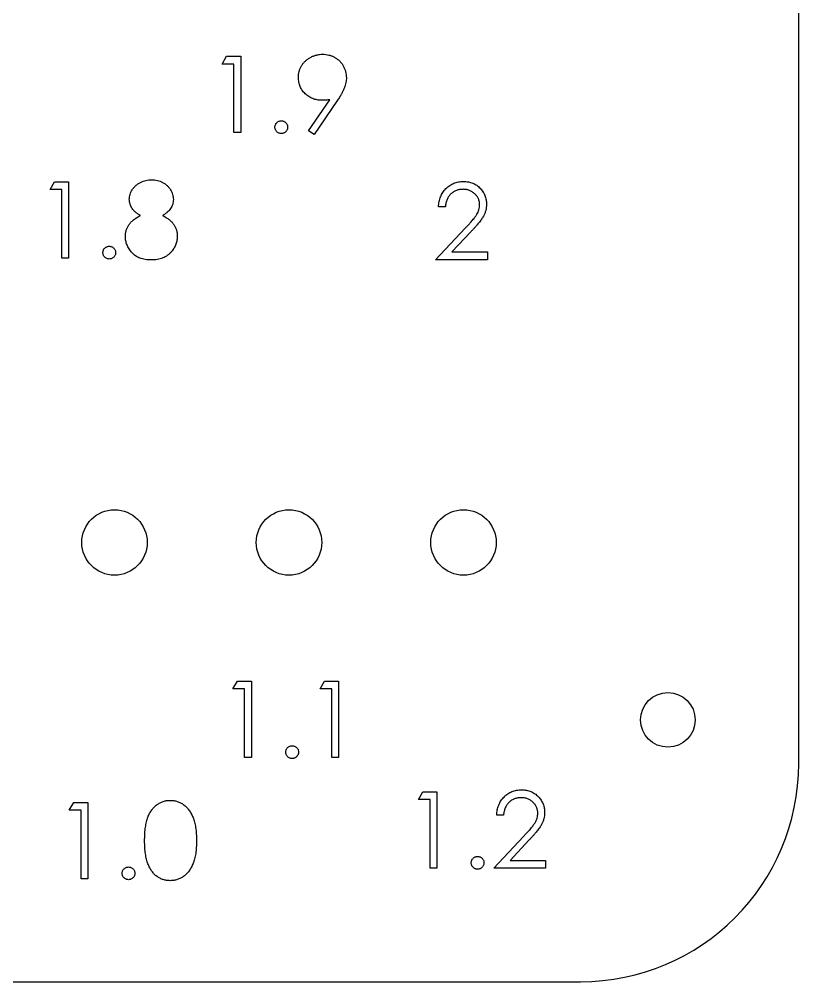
# Model space of a CAD drawing. Header units: millimetres. Extents: x -102 to 51, y -50 to 38.
# Drawn here: x 15.63 to 51.37, y -50.13 to -6.02 of the extents above; entities that cross this region are included whole.
import ezdxf

# ---------------------------------------------------------------- set-up
doc = ezdxf.new("R2010")
doc.units = ezdxf.units.MM

msp = doc.modelspace()

# ---------------------------------------------------------------- linework, layer by layer
at = {"color": 7, "linetype": 'Continuous', "lineweight": 25}
for p, q in [((51.371, -40.133), (51.371, 28.093)), ((24.933, -8.072), (25.138, -7.713)), ((25.138, -7.713), (25.786, -7.713)), ((25.786, -7.713), (25.786, -11.213)), ((25.471, -8.072), (24.933, -8.072)), ((25.471, -11.213), (25.471, -8.072)), ((28.9, -11.129), (29.873, -9.706)), ((30.229, -9.727), (29.151, -11.303)), ((25.786, -11.213), (25.471, -11.213)), ((29.151, -11.303), (28.9, -11.129)), ((17.045, -13.823), (17.25, -13.464)), ((17.25, -13.464), (17.897, -13.464)), ((17.897, -13.464), (17.897, -16.964)), ((17.583, -13.823), (17.045, -13.823)), ((17.583, -16.964), (17.583, -13.823)), ((35.171, -14.622), (34.856, -14.622)), ((34.722, -17.045), (36.079, -15.597)), ((36.347, -15.752), (35.471, -16.686)), ((35.471, -16.686), (37.1, -16.686)), ((37.1, -16.686), (37.1, -17.045)), ((17.897, -16.964), (17.583, -16.964)), ((37.1, -17.045), (34.722, -17.045)), ((25.43, -36.714), (25.635, -36.355)), ((25.635, -36.355), (26.282, -36.355)), ((26.282, -36.355), (26.282, -39.855)), ((29.424, -36.714), (29.629, -36.355)), ((29.629, -36.355), (30.276, -36.355)), ((30.276, -36.355), (30.276, -39.855)), ((25.968, -36.714), (25.43, -36.714)), ((25.968, -39.855), (25.968, -36.714)), ((29.962, -36.714), (29.424, -36.714)), ((29.962, -39.855), (29.962, -36.714)), ((26.282, -39.855), (25.968, -39.855)), ((30.276, -39.855), (29.962, -39.855)), ((33.932, -41.787), (34.138, -41.428)), ((34.138, -41.428), (34.785, -41.428)), ((34.785, -41.428), (34.785, -44.928)), ((34.471, -41.787), (33.932, -41.787)), ((34.471, -44.928), (34.471, -41.787)), ((17.928, -42.27), (18.133, -41.911)), ((18.466, -42.27), (17.928, -42.27)), ((18.133, -41.911), (18.78, -41.911)), ((18.466, -45.411), (18.466, -42.27)), ((18.78, -41.911), (18.78, -45.411)), ((37.836, -42.505), (37.522, -42.505)), ((37.387, -44.928), (38.745, -43.479)), ((39.013, -43.634), (38.137, -44.569)), ((34.785, -44.928), (34.471, -44.928)), ((39.766, -44.928), (37.387, -44.928)), ((38.137, -44.569), (39.766, -44.569)), ((39.766, -44.569), (39.766, -44.928)), ((18.78, -45.411), (18.466, -45.411)), ((-92.077, -50.133), (41.371, -50.133))]:
    msp.add_line(p, q, dxfattribs=at)
for centre, radius in [((20, -30), 1.5), ((28, -30), 1.5), ((36, -30), 1.5), ((45.371, -38.133), 1.25)]:
    msp.add_circle(centre, radius, dxfattribs=at)
msp.add_arc((41.371, -40.133), 10, 270, 0, dxfattribs=at)
for points, knots in [([(28.433, -8.696), (28.435, -8.647), (28.438, -8.551), (28.465, -8.41), (28.511, -8.277), (28.573, -8.153), (28.653, -8.038), (28.748, -7.934), (28.858, -7.843), (28.982, -7.765), (29.115, -7.703), (29.255, -7.656), (29.399, -7.629), (29.498, -7.626), (29.547, -7.624)], [0, 0, 0, 0, 0.085249, 0.167327, 0.248175, 0.328829, 0.409908, 0.490584, 0.572993, 0.658265, 0.744222, 0.82906, 0.913938, 1, 1, 1, 1]), ([(29.547, -7.624), (29.596, -7.626), (29.691, -7.629), (29.832, -7.656), (29.967, -7.7), (30.095, -7.762), (30.214, -7.839), (30.321, -7.931), (30.413, -8.038), (30.491, -8.158), (30.554, -8.286), (30.599, -8.42), (30.626, -8.558), (30.63, -8.652), (30.632, -8.699)], [0, 0, 0, 0, 0.0855321, 0.1690034, 0.2519432, 0.335682, 0.4194086, 0.5012649, 0.5837029, 0.6680004, 0.7519187, 0.8345977, 0.9165257, 1, 1, 1, 1]), ([(29.505, -9.733), (29.468, -9.732), (29.396, -9.73), (29.29, -9.715), (29.188, -9.693), (29.091, -9.659), (28.997, -9.617), (28.908, -9.565), (28.823, -9.504), (28.744, -9.435), (28.672, -9.358), (28.607, -9.277), (28.554, -9.19), (28.509, -9.1), (28.475, -9.005), (28.451, -8.906), (28.436, -8.802), (28.434, -8.732), (28.433, -8.696)], [0, 0, 0, 0, 0.066295, 0.130131, 0.192862, 0.25436, 0.31591, 0.377338, 0.440205, 0.504175, 0.568034, 0.630228, 0.690861, 0.751422, 0.811466, 0.87275, 0.935391, 1, 1, 1, 1]), ([(30.632, -8.699), (30.63, -8.736), (30.628, -8.81), (30.611, -8.924), (30.583, -9.039), (30.551, -9.137), (30.52, -9.218), (30.49, -9.281), (30.458, -9.348), (30.42, -9.418), (30.379, -9.491), (30.333, -9.568), (30.283, -9.647), (30.247, -9.7), (30.229, -9.727)], [0, 0, 0, 0, 0.09832, 0.199417, 0.305603, 0.416162, 0.474582, 0.537006, 0.603857, 0.67409, 0.749417, 0.828253, 0.912054, 1, 1, 1, 1]), ([(29.873, -9.706), (29.811, -9.714), (29.689, -9.729), (29.566, -9.731), (29.505, -9.733)], [0, 0, 0, 0, 0.507858, 1, 1, 1, 1]), ([(27.356, -10.967), (27.357, -10.947), (27.359, -10.908), (27.376, -10.853), (27.403, -10.803), (27.44, -10.759), (27.485, -10.721), (27.535, -10.694), (27.59, -10.678), (27.628, -10.676), (27.648, -10.675)], [0, 0, 0, 0, 0.129097, 0.252046, 0.373905, 0.501038, 0.628171, 0.751376, 0.872426, 1, 1, 1, 1]), ([(27.648, -11.258), (27.628, -11.257), (27.59, -11.255), (27.535, -11.238), (27.485, -11.211), (27.44, -11.174), (27.404, -11.129), (27.376, -11.079), (27.359, -11.024), (27.357, -10.986), (27.356, -10.967)], [0, 0, 0, 0, 0.127757, 0.249414, 0.372796, 0.500111, 0.62861, 0.750643, 0.873768, 1, 1, 1, 1]), ([(27.648, -10.675), (27.667, -10.676), (27.705, -10.678), (27.761, -10.694), (27.811, -10.722), (27.855, -10.759), (27.892, -10.803), (27.921, -10.853), (27.936, -10.909), (27.938, -10.947), (27.939, -10.967)], [0, 0, 0, 0, 0.127519, 0.249986, 0.371792, 0.49887, 0.625948, 0.748492, 0.870959, 1, 1, 1, 1]), ([(27.939, -10.967), (27.938, -10.986), (27.936, -11.024), (27.921, -11.079), (27.892, -11.129), (27.855, -11.174), (27.811, -11.211), (27.761, -11.238), (27.706, -11.255), (27.667, -11.257), (27.648, -11.258)], [0, 0, 0, 0, 0.1261777, 0.2488206, 0.37154, 0.4999837, 0.6272442, 0.7492255, 0.872298, 1, 1, 1, 1]), ([(20.679, -14.272), (20.681, -14.235), (20.684, -14.16), (20.711, -14.048), (20.754, -13.939), (20.813, -13.832), (20.887, -13.731), (20.975, -13.64), (21.075, -13.561), (21.188, -13.494), (21.309, -13.44), (21.437, -13.403), (21.569, -13.378), (21.659, -13.376), (21.705, -13.374)], [0, 0, 0, 0, 0.074058, 0.14887, 0.226668, 0.307735, 0.391157, 0.473929, 0.557928, 0.644989, 0.733364, 0.821092, 0.909287, 1, 1, 1, 1]), ([(21.705, -13.374), (21.75, -13.376), (21.837, -13.378), (21.966, -13.402), (22.09, -13.442), (22.207, -13.496), (22.317, -13.562), (22.413, -13.643), (22.498, -13.733), (22.569, -13.834), (22.627, -13.94), (22.668, -14.052), (22.694, -14.166), (22.697, -14.243), (22.699, -14.282)], [0, 0, 0, 0, 0.08941, 0.176306, 0.262626, 0.349446, 0.435498, 0.518928, 0.601355, 0.684256, 0.765807, 0.844877, 0.92228, 1, 1, 1, 1]), ([(34.856, -14.622), (34.859, -14.581), (34.863, -14.499), (34.881, -14.379), (34.908, -14.265), (34.946, -14.157), (34.994, -14.055), (35.05, -13.958), (35.118, -13.867), (35.194, -13.783), (35.277, -13.705), (35.366, -13.639), (35.46, -13.583), (35.558, -13.535), (35.661, -13.5), (35.769, -13.474), (35.882, -13.458), (35.959, -13.456), (35.998, -13.456)], [0, 0, 0, 0, 0.068791, 0.135103, 0.198979, 0.261904, 0.323495, 0.385195, 0.446969, 0.509765, 0.572251, 0.633405, 0.693251, 0.752583, 0.812579, 0.873275, 0.93555, 1, 1, 1, 1]), ([(35.998, -13.456), (36.036, -13.456), (36.112, -13.458), (36.222, -13.473), (36.327, -13.497), (36.426, -13.53), (36.519, -13.575), (36.606, -13.629), (36.689, -13.691), (36.764, -13.764), (36.832, -13.843), (36.891, -13.926), (36.942, -14.012), (36.984, -14.102), (37.015, -14.196), (37.039, -14.293), (37.052, -14.393), (37.054, -14.461), (37.055, -14.496)], [0, 0, 0, 0, 0.069475, 0.136517, 0.200789, 0.26383, 0.325735, 0.387291, 0.449509, 0.512968, 0.576275, 0.63758, 0.697903, 0.757172, 0.816599, 0.876653, 0.93729, 1, 1, 1, 1]), ([(35.982, -13.815), (35.954, -13.815), (35.901, -13.817), (35.822, -13.826), (35.746, -13.843), (35.675, -13.867), (35.606, -13.896), (35.541, -13.933), (35.48, -13.976), (35.423, -14.026), (35.37, -14.081), (35.323, -14.143), (35.283, -14.21), (35.247, -14.282), (35.219, -14.359), (35.197, -14.442), (35.179, -14.53), (35.174, -14.591), (35.171, -14.622)], [0, 0, 0, 0, 0.064439, 0.126547, 0.186887, 0.245878, 0.304041, 0.362191, 0.420976, 0.48066, 0.5406, 0.600689, 0.661936, 0.724443, 0.789038, 0.856314, 0.926352, 1, 1, 1, 1]), ([(36.741, -14.524), (36.74, -14.5), (36.739, -14.453), (36.728, -14.384), (36.711, -14.318), (36.688, -14.253), (36.656, -14.192), (36.617, -14.133), (36.573, -14.076), (36.522, -14.023), (36.465, -13.975), (36.406, -13.931), (36.343, -13.895), (36.276, -13.866), (36.207, -13.843), (36.135, -13.827), (36.059, -13.817), (36.008, -13.815), (35.982, -13.815)], [0, 0, 0, 0, 0.061965, 0.122122, 0.180988, 0.239933, 0.299906, 0.359989, 0.421776, 0.486576, 0.551535, 0.615018, 0.677259, 0.73973, 0.80305, 0.866495, 0.931973, 1, 1, 1, 1]), ([(21.191, -15.014), (21.15, -14.992), (21.071, -14.949), (20.967, -14.87), (20.878, -14.785), (20.806, -14.691), (20.749, -14.592), (20.71, -14.489), (20.683, -14.382), (20.681, -14.309), (20.679, -14.272)], [0, 0, 0, 0, 0.14586, 0.282426, 0.41085, 0.535029, 0.654701, 0.770133, 0.884556, 1, 1, 1, 1]), ([(22.699, -14.282), (22.697, -14.32), (22.694, -14.395), (22.671, -14.503), (22.631, -14.605), (22.576, -14.701), (22.505, -14.79), (22.419, -14.872), (22.317, -14.949), (22.241, -14.992), (22.202, -15.014)], [0, 0, 0, 0, 0.121904, 0.239413, 0.35541, 0.472091, 0.592859, 0.718703, 0.854892, 1, 1, 1, 1]), ([(36.079, -15.597), (36.112, -15.562), (36.176, -15.496), (36.266, -15.399), (36.346, -15.309), (36.418, -15.227), (36.48, -15.15), (36.535, -15.082), (36.579, -15.019), (36.627, -14.947), (36.673, -14.858), (36.713, -14.749), (36.737, -14.638), (36.74, -14.562), (36.741, -14.524)], [0, 0, 0, 0, 0.110803, 0.212829, 0.306101, 0.390647, 0.466924, 0.534481, 0.593587, 0.644557, 0.7362, 0.825024, 0.911986, 1, 1, 1, 1]), ([(37.055, -14.496), (37.054, -14.545), (37.05, -14.641), (37.021, -14.783), (36.977, -14.921), (36.923, -15.032), (36.868, -15.121), (36.819, -15.194), (36.762, -15.274), (36.695, -15.358), (36.62, -15.449), (36.537, -15.545), (36.445, -15.646), (36.381, -15.716), (36.347, -15.752)], [0, 0, 0, 0, 0.0987022, 0.1956723, 0.2924224, 0.3913425, 0.4444624, 0.5042288, 0.5703523, 0.6425458, 0.7222875, 0.8079211, 0.9004695, 1, 1, 1, 1]), ([(20.5, -15.973), (20.5, -15.949), (20.502, -15.9), (20.51, -15.828), (20.522, -15.759), (20.539, -15.691), (20.563, -15.625), (20.591, -15.56), (20.624, -15.498), (20.662, -15.437), (20.706, -15.378), (20.757, -15.321), (20.814, -15.266), (20.877, -15.212), (20.946, -15.159), (21.022, -15.109), (21.103, -15.059), (21.161, -15.029), (21.191, -15.014)], [0, 0, 0, 0, 0.058854, 0.116315, 0.172675, 0.22878, 0.28458, 0.340257, 0.39663, 0.453507, 0.512318, 0.572648, 0.636022, 0.702363, 0.771483, 0.844184, 0.92007, 1, 1, 1, 1]), ([(22.202, -15.014), (22.23, -15.029), (22.286, -15.058), (22.366, -15.105), (22.438, -15.155), (22.506, -15.204), (22.568, -15.256), (22.623, -15.31), (22.673, -15.365), (22.716, -15.422), (22.755, -15.48), (22.788, -15.541), (22.816, -15.603), (22.838, -15.668), (22.857, -15.734), (22.869, -15.802), (22.876, -15.873), (22.877, -15.92), (22.878, -15.945)], [0, 0, 0, 0, 0.079525, 0.1551, 0.22722, 0.295911, 0.362056, 0.42552, 0.485813, 0.544495, 0.60146, 0.657841, 0.713974, 0.769468, 0.82613, 0.882885, 0.940701, 1, 1, 1, 1]), ([(21.684, -17.054), (21.637, -17.053), (21.546, -17.05), (21.412, -17.035), (21.288, -17.008), (21.173, -16.972), (21.066, -16.925), (20.968, -16.866), (20.879, -16.797), (20.8, -16.718), (20.73, -16.633), (20.668, -16.545), (20.617, -16.455), (20.574, -16.363), (20.54, -16.268), (20.517, -16.172), (20.503, -16.073), (20.501, -16.007), (20.5, -15.973)], [0, 0, 0, 0, 0.0785564, 0.1528628, 0.2235597, 0.2903749, 0.3554031, 0.4182912, 0.4803886, 0.5430726, 0.6049239, 0.6643983, 0.7219426, 0.7783749, 0.8338299, 0.8888612, 0.9440889, 1, 1, 1, 1]), ([(22.878, -15.945), (22.877, -15.978), (22.876, -16.045), (22.863, -16.143), (22.843, -16.239), (22.814, -16.332), (22.776, -16.421), (22.729, -16.507), (22.677, -16.591), (22.634, -16.643), (22.613, -16.669)], [0, 0, 0, 0, 0.128158, 0.253673, 0.377325, 0.499385, 0.622918, 0.745839, 0.871395, 1, 1, 1, 1]), ([(19.468, -16.717), (19.469, -16.697), (19.471, -16.659), (19.488, -16.604), (19.515, -16.553), (19.552, -16.509), (19.597, -16.472), (19.647, -16.445), (19.702, -16.429), (19.74, -16.427), (19.76, -16.425)], [0, 0, 0, 0, 0.129097, 0.252046, 0.373905, 0.5010378, 0.6281707, 0.7513765, 0.872426, 1, 1, 1, 1]), ([(19.76, -17.009), (19.74, -17.008), (19.702, -17.006), (19.647, -16.989), (19.597, -16.962), (19.552, -16.924), (19.515, -16.879), (19.488, -16.829), (19.471, -16.774), (19.469, -16.736), (19.468, -16.717)], [0, 0, 0, 0, 0.127757, 0.249414, 0.372796, 0.500111, 0.62861, 0.750643, 0.873768, 1, 1, 1, 1]), ([(19.76, -16.425), (19.779, -16.427), (19.817, -16.429), (19.872, -16.444), (19.922, -16.472), (19.967, -16.509), (20.004, -16.554), (20.032, -16.603), (20.048, -16.659), (20.05, -16.697), (20.051, -16.717)], [0, 0, 0, 0, 0.127519, 0.249986, 0.371792, 0.49887, 0.625948, 0.748492, 0.870959, 1, 1, 1, 1]), ([(20.051, -16.717), (20.05, -16.736), (20.048, -16.774), (20.032, -16.83), (20.003, -16.879), (19.967, -16.925), (19.922, -16.961), (19.872, -16.989), (19.817, -17.006), (19.779, -17.008), (19.76, -17.009)], [0, 0, 0, 0, 0.1261777, 0.2488206, 0.37154, 0.4999837, 0.6272442, 0.7492255, 0.872298, 1, 1, 1, 1]), ([(22.613, -16.669), (22.585, -16.7), (22.53, -16.761), (22.435, -16.84), (22.331, -16.906), (22.218, -16.96), (22.097, -17.002), (21.967, -17.033), (21.828, -17.05), (21.733, -17.052), (21.684, -17.054)], [0, 0, 0, 0, 0.119283, 0.237093, 0.354796, 0.474576, 0.59746, 0.724926, 0.858883, 1, 1, 1, 1]), ([(27.853, -39.609), (27.854, -39.589), (27.856, -39.55), (27.873, -39.495), (27.9, -39.445), (27.937, -39.401), (27.982, -39.363), (28.032, -39.336), (28.087, -39.32), (28.125, -39.318), (28.145, -39.317)], [0, 0, 0, 0, 0.129097, 0.252046, 0.373905, 0.501038, 0.628171, 0.751376, 0.872426, 1, 1, 1, 1]), ([(28.145, -39.9), (28.125, -39.899), (28.087, -39.897), (28.032, -39.88), (27.982, -39.853), (27.937, -39.816), (27.9, -39.771), (27.873, -39.721), (27.856, -39.666), (27.854, -39.628), (27.853, -39.609)], [0, 0, 0, 0, 0.127757, 0.249414, 0.372796, 0.500111, 0.62861, 0.750643, 0.873768, 1, 1, 1, 1]), ([(28.145, -39.317), (28.164, -39.318), (28.202, -39.32), (28.258, -39.336), (28.308, -39.364), (28.352, -39.401), (28.389, -39.445), (28.417, -39.495), (28.433, -39.551), (28.435, -39.589), (28.436, -39.609)], [0, 0, 0, 0, 0.127519, 0.249986, 0.371792, 0.49887, 0.625948, 0.748492, 0.870959, 1, 1, 1, 1]), ([(28.436, -39.609), (28.435, -39.628), (28.433, -39.666), (28.418, -39.721), (28.389, -39.771), (28.352, -39.816), (28.308, -39.853), (28.257, -39.88), (28.202, -39.897), (28.164, -39.899), (28.145, -39.9)], [0, 0, 0, 0, 0.1261777, 0.2488206, 0.37154, 0.4999837, 0.6272442, 0.7492255, 0.872298, 1, 1, 1, 1]), ([(37.522, -42.505), (37.524, -42.463), (37.528, -42.381), (37.547, -42.262), (37.574, -42.148), (37.612, -42.04), (37.659, -41.937), (37.716, -41.84), (37.783, -41.749), (37.859, -41.665), (37.942, -41.588), (38.031, -41.522), (38.125, -41.465), (38.223, -41.418), (38.327, -41.383), (38.435, -41.357), (38.548, -41.341), (38.624, -41.339), (38.663, -41.338)], [0, 0, 0, 0, 0.0687908, 0.1351033, 0.1989787, 0.2619043, 0.323495, 0.3851954, 0.4469692, 0.5097648, 0.5722506, 0.6334052, 0.6932512, 0.7525832, 0.8125793, 0.8732751, 0.9355499, 1, 1, 1, 1]), ([(38.663, -41.338), (38.702, -41.339), (38.777, -41.341), (38.887, -41.356), (38.992, -41.38), (39.091, -41.413), (39.184, -41.458), (39.272, -41.512), (39.355, -41.574), (39.429, -41.647), (39.498, -41.725), (39.557, -41.809), (39.607, -41.895), (39.65, -41.985), (39.681, -42.079), (39.704, -42.175), (39.718, -42.276), (39.72, -42.344), (39.721, -42.379)], [0, 0, 0, 0, 0.069475, 0.136517, 0.200789, 0.26383, 0.325735, 0.387291, 0.449509, 0.512968, 0.576275, 0.63758, 0.697903, 0.757172, 0.816599, 0.876653, 0.93729, 1, 1, 1, 1]), ([(21.383, -43.662), (21.383, -43.606), (21.384, -43.497), (21.391, -43.339), (21.403, -43.19), (21.419, -43.05), (21.439, -42.921), (21.465, -42.802), (21.495, -42.692), (21.529, -42.592), (21.568, -42.499), (21.611, -42.413), (21.658, -42.333), (21.708, -42.258), (21.763, -42.189), (21.82, -42.125), (21.882, -42.068), (21.948, -42.016), (22.017, -41.971), (22.087, -41.931), (22.16, -41.897), (22.235, -41.87), (22.312, -41.847), (22.39, -41.832), (22.471, -41.823), (22.526, -41.822), (22.553, -41.821)], [0, 0, 0, 0, 0.068595, 0.133246, 0.194313, 0.251279, 0.304513, 0.354235, 0.400481, 0.443411, 0.484015, 0.523252, 0.561042, 0.5979, 0.633518, 0.668314, 0.702496, 0.736685, 0.770293, 0.803437, 0.835913, 0.86846, 0.900847, 0.933467, 0.966258, 1, 1, 1, 1]), ([(22.553, -41.821), (22.581, -41.822), (22.636, -41.823), (22.718, -41.832), (22.798, -41.848), (22.876, -41.869), (22.952, -41.897), (23.026, -41.931), (23.098, -41.97), (23.167, -42.017), (23.235, -42.069), (23.298, -42.128), (23.358, -42.193), (23.414, -42.263), (23.467, -42.34), (23.516, -42.423), (23.56, -42.513), (23.603, -42.608), (23.64, -42.711), (23.673, -42.822), (23.7, -42.942), (23.723, -43.07), (23.74, -43.206), (23.753, -43.351), (23.759, -43.504), (23.761, -43.609), (23.761, -43.662)], [0, 0, 0, 0, 0.033788, 0.067194, 0.099862, 0.132567, 0.165151, 0.197913, 0.231319, 0.265083, 0.299255, 0.334399, 0.369943, 0.406284, 0.444064, 0.482998, 0.523354, 0.565537, 0.609613, 0.656391, 0.705885, 0.758325, 0.813832, 0.872795, 0.934722, 1, 1, 1, 1]), ([(38.647, -41.697), (38.62, -41.698), (38.566, -41.699), (38.487, -41.709), (38.412, -41.726), (38.34, -41.749), (38.272, -41.779), (38.207, -41.815), (38.146, -41.859), (38.088, -41.909), (38.035, -41.964), (37.989, -42.026), (37.948, -42.093), (37.913, -42.164), (37.884, -42.242), (37.862, -42.325), (37.845, -42.413), (37.839, -42.474), (37.836, -42.505)], [0, 0, 0, 0, 0.064439, 0.126547, 0.186887, 0.245878, 0.304041, 0.362191, 0.420976, 0.48066, 0.5406, 0.600689, 0.661936, 0.724443, 0.789038, 0.856314, 0.926352, 1, 1, 1, 1]), ([(39.407, -42.407), (39.406, -42.383), (39.405, -42.336), (39.394, -42.267), (39.377, -42.2), (39.353, -42.136), (39.321, -42.074), (39.283, -42.016), (39.239, -41.959), (39.187, -41.906), (39.131, -41.857), (39.071, -41.814), (39.008, -41.778), (38.942, -41.749), (38.873, -41.725), (38.8, -41.709), (38.725, -41.699), (38.674, -41.698), (38.647, -41.697)], [0, 0, 0, 0, 0.061965, 0.122122, 0.180988, 0.239933, 0.299906, 0.359989, 0.421776, 0.486576, 0.551535, 0.615018, 0.677259, 0.73973, 0.80305, 0.866495, 0.931973, 1, 1, 1, 1]), ([(38.745, -43.479), (38.778, -43.445), (38.841, -43.379), (38.931, -43.282), (39.012, -43.192), (39.084, -43.11), (39.146, -43.033), (39.2, -42.965), (39.244, -42.902), (39.292, -42.829), (39.338, -42.74), (39.378, -42.632), (39.402, -42.52), (39.405, -42.445), (39.407, -42.407)], [0, 0, 0, 0, 0.110803, 0.212829, 0.306101, 0.390647, 0.466924, 0.534481, 0.593587, 0.644557, 0.7362, 0.825024, 0.911986, 1, 1, 1, 1]), ([(39.721, -42.379), (39.719, -42.427), (39.716, -42.524), (39.687, -42.666), (39.642, -42.804), (39.588, -42.914), (39.534, -43.004), (39.485, -43.077), (39.427, -43.156), (39.36, -43.241), (39.286, -43.331), (39.203, -43.428), (39.111, -43.529), (39.046, -43.598), (39.013, -43.634)], [0, 0, 0, 0, 0.098702, 0.195672, 0.292422, 0.391343, 0.444462, 0.504229, 0.570352, 0.642546, 0.722288, 0.807921, 0.90047, 1, 1, 1, 1]), ([(22.553, -45.501), (22.526, -45.5), (22.471, -45.499), (22.39, -45.49), (22.312, -45.475), (22.236, -45.453), (22.161, -45.427), (22.089, -45.393), (22.019, -45.353), (21.95, -45.309), (21.885, -45.257), (21.823, -45.201), (21.766, -45.137), (21.712, -45.067), (21.661, -44.993), (21.614, -44.912), (21.571, -44.825), (21.531, -44.732), (21.496, -44.631), (21.465, -44.52), (21.441, -44.4), (21.42, -44.271), (21.403, -44.133), (21.391, -43.984), (21.384, -43.826), (21.383, -43.718), (21.383, -43.662)], [0, 0, 0, 0, 0.033787, 0.066622, 0.099285, 0.131361, 0.163585, 0.196104, 0.228902, 0.262158, 0.295991, 0.330218, 0.36506, 0.400951, 0.43762, 0.475708, 0.515381, 0.556414, 0.599765, 0.646424, 0.696431, 0.749782, 0.806573, 0.867436, 0.931887, 1, 1, 1, 1]), ([(23.761, -43.662), (23.761, -43.716), (23.759, -43.82), (23.753, -43.973), (23.74, -44.117), (23.724, -44.253), (23.701, -44.38), (23.673, -44.498), (23.643, -44.609), (23.605, -44.712), (23.564, -44.807), (23.518, -44.895), (23.47, -44.978), (23.418, -45.055), (23.362, -45.127), (23.301, -45.191), (23.237, -45.25), (23.17, -45.303), (23.099, -45.349), (23.027, -45.39), (22.953, -45.424), (22.877, -45.452), (22.799, -45.474), (22.718, -45.489), (22.636, -45.5), (22.581, -45.5), (22.553, -45.501)], [0, 0, 0, 0, 0.065063, 0.126773, 0.185516, 0.240765, 0.29298, 0.34225, 0.388919, 0.432776, 0.474628, 0.514775, 0.553606, 0.591426, 0.628028, 0.663804, 0.698984, 0.733591, 0.767628, 0.801208, 0.834264, 0.866981, 0.89972, 0.932702, 0.966176, 1, 1, 1, 1]), ([(36.355, -44.681), (36.356, -44.661), (36.358, -44.623), (36.375, -44.568), (36.403, -44.517), (36.44, -44.473), (36.484, -44.436), (36.534, -44.409), (36.589, -44.393), (36.628, -44.391), (36.647, -44.389)], [0, 0, 0, 0, 0.129097, 0.252046, 0.373905, 0.501038, 0.628171, 0.751376, 0.872426, 1, 1, 1, 1]), ([(36.647, -44.389), (36.666, -44.391), (36.705, -44.393), (36.76, -44.408), (36.81, -44.436), (36.854, -44.473), (36.891, -44.518), (36.92, -44.567), (36.935, -44.623), (36.938, -44.661), (36.939, -44.681)], [0, 0, 0, 0, 0.1275189, 0.2499859, 0.3717924, 0.4988704, 0.6259484, 0.7484917, 0.8709588, 1, 1, 1, 1]), ([(20.351, -45.164), (20.352, -45.145), (20.354, -45.106), (20.371, -45.051), (20.398, -45.001), (20.435, -44.956), (20.48, -44.919), (20.53, -44.892), (20.585, -44.876), (20.623, -44.874), (20.643, -44.873)], [0, 0, 0, 0, 0.129097, 0.252046, 0.373905, 0.501038, 0.628171, 0.751376, 0.872426, 1, 1, 1, 1]), ([(20.643, -44.873), (20.662, -44.874), (20.7, -44.876), (20.756, -44.892), (20.806, -44.919), (20.85, -44.956), (20.887, -45.001), (20.915, -45.05), (20.931, -45.106), (20.933, -45.145), (20.934, -45.164)], [0, 0, 0, 0, 0.127519, 0.249986, 0.371792, 0.49887, 0.625948, 0.748492, 0.870959, 1, 1, 1, 1]), ([(36.647, -44.973), (36.627, -44.972), (36.589, -44.97), (36.535, -44.953), (36.484, -44.926), (36.439, -44.888), (36.403, -44.843), (36.375, -44.793), (36.359, -44.739), (36.356, -44.7), (36.355, -44.681)], [0, 0, 0, 0, 0.127757, 0.249414, 0.372796, 0.500111, 0.62861, 0.750643, 0.873768, 1, 1, 1, 1]), ([(36.939, -44.681), (36.937, -44.7), (36.935, -44.738), (36.92, -44.794), (36.891, -44.843), (36.855, -44.889), (36.81, -44.926), (36.76, -44.953), (36.705, -44.97), (36.667, -44.972), (36.647, -44.973)], [0, 0, 0, 0, 0.126178, 0.248821, 0.37154, 0.499984, 0.627244, 0.749226, 0.872298, 1, 1, 1, 1]), ([(20.643, -45.456), (20.623, -45.455), (20.585, -45.453), (20.53, -45.436), (20.48, -45.409), (20.435, -45.372), (20.398, -45.327), (20.371, -45.276), (20.354, -45.222), (20.352, -45.184), (20.351, -45.164)], [0, 0, 0, 0, 0.127757, 0.249414, 0.372796, 0.500111, 0.62861, 0.750643, 0.873768, 1, 1, 1, 1]), ([(20.934, -45.164), (20.933, -45.184), (20.931, -45.221), (20.915, -45.277), (20.887, -45.326), (20.85, -45.372), (20.806, -45.409), (20.755, -45.436), (20.7, -45.453), (20.662, -45.455), (20.643, -45.456)], [0, 0, 0, 0, 0.1261777, 0.2488206, 0.37154, 0.4999837, 0.6272442, 0.7492255, 0.872298, 1, 1, 1, 1])]:
    msp.add_open_spline(points, degree=3, knots=knots, dxfattribs=at)

doc.saveas('drawing.dxf')
